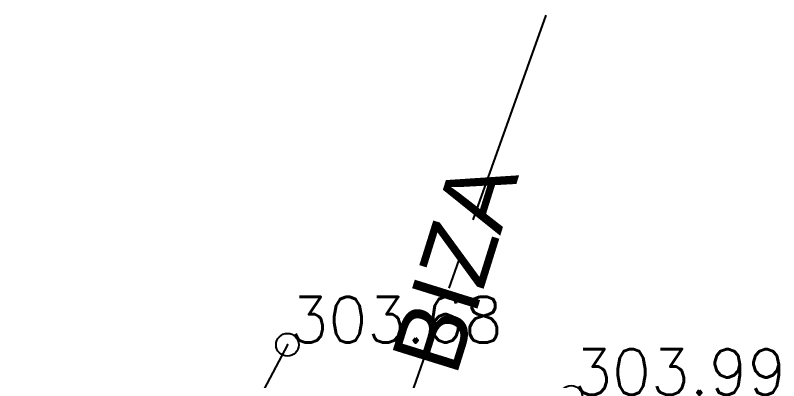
# Model space of a CAD drawing. Header units: millimetres. Extents: x 524954 to 526204, y 9523489 to 9524010.
# Drawn here: x 525905.57 to 525922.3, y 9523824.79 to 9523832.81 of the extents above; entities that cross this region are included whole.
import ezdxf

# ---------------------------------------------------------------- set-up
doc = ezdxf.new("R2010")
doc.units = ezdxf.units.MM
doc.header["$PDMODE"] = 32
doc.header["$PDSIZE"] = 0.5
doc.linetypes.add('AXES2', pattern=[28.575, 19.05, -3.175, 3.175, -3.175])
doc.linetypes.add('CACHE2', pattern=[4.7625, 3.175, -1.5875])
for name, color, linetype in [('Axe_Piste', 3, 'AXES2'), ('Borde_Piste', 7, 'CACHE2'), ('TopoAlt', 3, 'Continuous'), ('TOPOJIS', 7, 'Continuous'), ('Toponomie', 7, 'CACHE2')]:
    doc.layers.add(name, color=color, linetype=linetype)
doc.styles.add('Simplex 1.0', font='Simplex.shx', dxfattribs={"width": 0.99, "height": 1})
doc.styles.get("Standard").update_dxf_attribs({"font": 'arial.ttf'})

# ---------------------------------------------------------------- blocks, each defined once
blk = doc.blocks.new('TCPOINT M')
at = {"color": 0}
blk.add_point((0, 0), dxfattribs=at)
at = {"layer": 'TopoAlt', "style": 'Simplex 1.0', "width": 0.99}
blk.add_attdef('ALT', (0.15, 0.15), '', height=1, dxfattribs=at)

msp = doc.modelspace()

# ---------------------------------------------------------------- linework, layer by layer
at = {"layer": 'Axe_Piste', "ltscale": 0.25, "flags": 128}
msp.add_lwpolyline([(525917.191, 9523832.805), (525910.387, 9523813.622)], dxfattribs=at)
at = {"layer": 'Borde_Piste', "elevation": 303.68, "flags": 128}
msp.add_lwpolyline([(525911.534, 9523825.579), (525908.203, 9523819.322), (525896.248, 9523818.929)], dxfattribs=at)

# ---------------------------------------------------------------- block references
at = {"layer": 'TOPOJIS'}
ref = msp.add_blockref('TCPOINT M', (525911.534, 9523825.579, 303.68), dxfattribs=at)
ref.add_attrib('ALT', '303.68', (525911.584, 9523825.629, 303.68), dxfattribs={"layer": 'TopoAlt', "height": 1, "style": 'Simplex 1.0', "width": 0.99})
ref = msp.add_blockref('TCPOINT M', (525917.749, 9523824.434, 303.99), dxfattribs=at)
ref.add_attrib('ALT', '303.99', (525917.799, 9523824.484, 303.99), dxfattribs={"layer": 'TopoAlt', "height": 1, "style": 'Simplex 1.0', "width": 0.99})

# ---------------------------------------------------------------- texts
at = {"layer": 'Toponomie', "insert": (525912.473, 9523821.077), "char_height": 1.5, "width": 38.52036, "attachment_point": 1, "rotation": 72.6688}
msp.add_mtext('Rue BIZA', dxfattribs=at)

doc.saveas('drawing.dxf')
